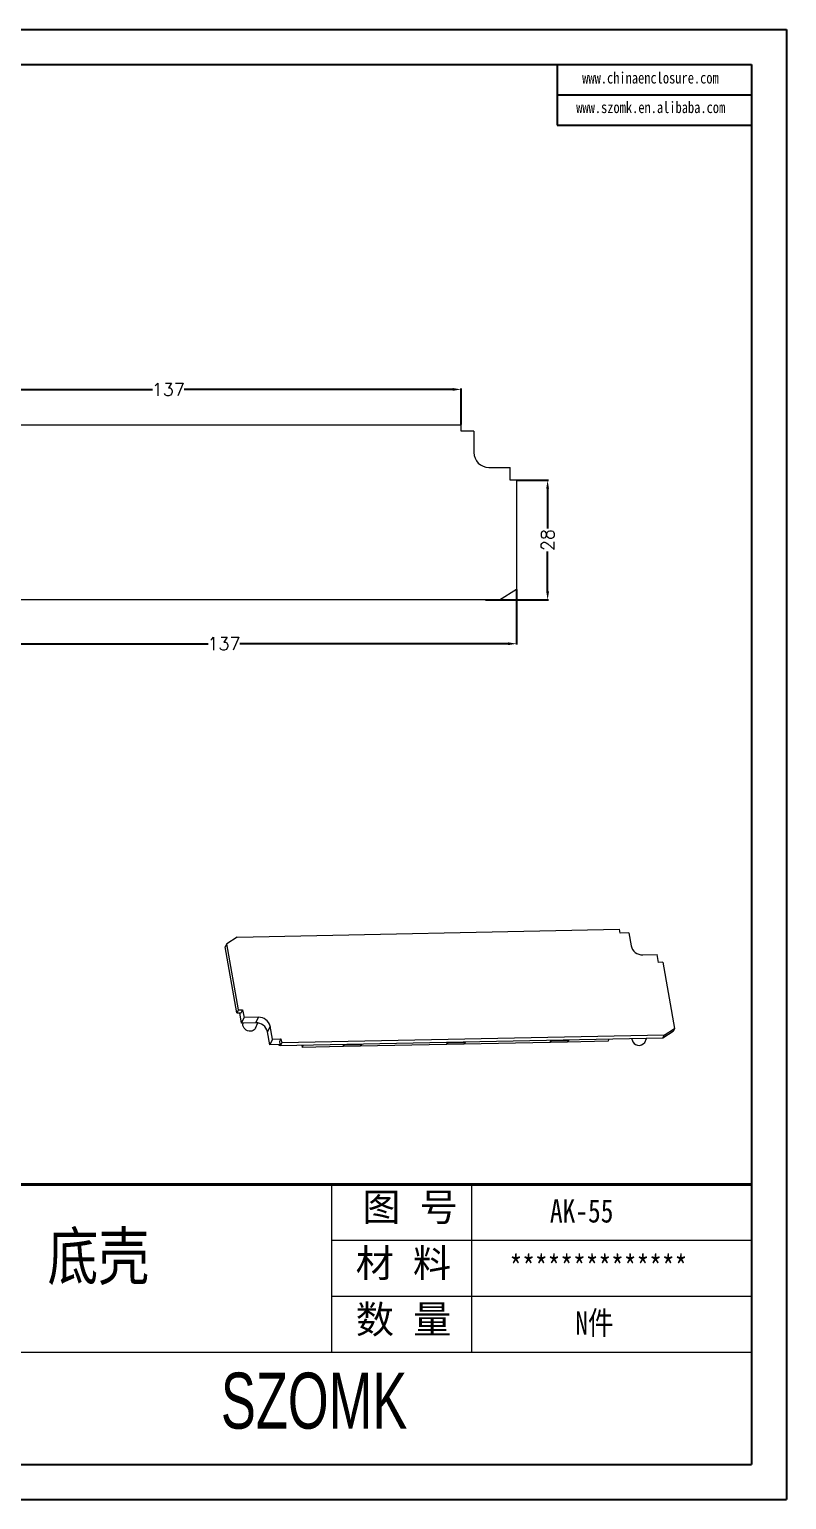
# Model space of a CAD drawing. Header units: inches. Extents: x 1287 to 2841, y 536 to 880.
# Drawn here: x 2169 to 2346.2, y 535.9 to 880 of the extents above; entities that cross this region are included whole.
import ezdxf

# ---------------------------------------------------------------- set-up
doc = ezdxf.new("R2010")
doc.units = ezdxf.units.IN
doc.layers.add('文字', color=81, linetype='Continuous')
doc.layers.add('粗实线', color=7, linetype='Continuous', lineweight=30)
doc.layers.add('细实线', color=3, linetype='Continuous', lineweight=9)
doc.styles.get("Standard").update_dxf_attribs({"font": 'txt', "bigfont": 'gbcbig.shx'})
doc.styles.add('宋体', font='', dxfattribs={"width": 0.8, "height": 3.5})
doc.styles.add('长仿宋', font='', dxfattribs={"width": 0.7, "height": 4})
doc.styles.get('宋体').set_extended_font_data('SimSun')
doc.styles.get('长仿宋').set_extended_font_data('SimSun')
doc.dimstyles.new('3', dxfattribs={"dimtxt": 3, "dimasz": 2, "dimexe": 0.18, "dimexo": 0.0625, "dimgap": 0.2, "dimtad": 0, "dimzin": 12, "dimdsep": 46, "dimtxsty": 'Standard', "dimcen": 1, "dimclrd": 3, "dimclre": 3, "dimadec": 0, "dimazin": 0, "dimtfac": 1, "dimtofl": 0, "dimtmove": 0, "dimatfit": 3, "dimfxl": 1, "dimtolj": 1, "dimtzin": 0, "dimarcsym": 0})

# ---------------------------------------------------------------- blocks, each defined once
blk = doc.blocks.new('*D114')
at = {"color": 3, "lineweight": -2}
for p, q in [((2133.05, 785.05), (2133.05, 795.93)), ((2135.05, 795.75), (2197.85, 795.75)), ((2268.05, 795.75), (2205.25, 795.75)), ((2270.05, 787.55), (2270.05, 795.93))]:
    blk.add_line(p, q, dxfattribs=at)
at = {"color": 3}
for points in [[(2135.05, 796.08), (2135.05, 795.41), (2133.05, 795.75)], [(2268.05, 796.08), (2268.05, 795.41), (2270.05, 795.75)]]:
    blk.add_solid(points, dxfattribs=at)
at = {"layer": 'Defpoints', "color": 0}
for p in [(2270.05, 795.75), (2133.05, 784.99), (2270.05, 787.49)]:
    blk.add_point(p, dxfattribs=at)
at = {"color": 0, "insert": (2201.55, 795.75), "char_height": 3, "attachment_point": 5}
blk.add_mtext('\\A1;137', dxfattribs=at)
blk = doc.blocks.new('*D115')
at = {"color": 3, "lineweight": -2}
for p, q in [((2283.05, 748.93), (2283.05, 736.06)), ((2146.05, 746.43), (2146.05, 736.06)), ((2148.05, 736.24), (2210.85, 736.24)), ((2281.05, 736.24), (2218.25, 736.24))]:
    blk.add_line(p, q, dxfattribs=at)
at = {"color": 3}
for points in [[(2148.05, 736.58), (2148.05, 735.91), (2146.05, 736.24)], [(2281.05, 736.58), (2281.05, 735.91), (2283.05, 736.24)]]:
    blk.add_solid(points, dxfattribs=at)
at = {"layer": 'Defpoints', "color": 0}
for p in [(2283.05, 748.99), (2146.05, 746.49), (2283.05, 736.24)]:
    blk.add_point(p, dxfattribs=at)
at = {"color": 0, "insert": (2214.55, 736.24), "char_height": 3, "attachment_point": 5}
blk.add_mtext('\\A1;137', dxfattribs=at)
blk = doc.blocks.new('*D116')
at = {"color": 3, "lineweight": -2}
for p, q in [((2283.11, 774.49), (2290.48, 774.49)), ((2290.3, 772.49), (2290.3, 763.19)), ((2290.3, 748.49), (2290.3, 757.79)), ((2275.8, 746.49), (2290.48, 746.49))]:
    blk.add_line(p, q, dxfattribs=at)
at = {"color": 3}
for points in [[(2289.97, 772.49), (2290.63, 772.49), (2290.3, 774.49)], [(2289.97, 748.49), (2290.63, 748.49), (2290.3, 746.49)]]:
    blk.add_solid(points, dxfattribs=at)
at = {"layer": 'Defpoints', "color": 0}
for p in [(2283.05, 774.49), (2290.3, 774.49), (2275.73, 746.49)]:
    blk.add_point(p, dxfattribs=at)
at = {"color": 0, "insert": (2290.3, 760.49), "char_height": 3, "attachment_point": 5, "rotation": 90}
blk.add_mtext('\\A1;28', dxfattribs=at)

msp = doc.modelspace()

# ---------------------------------------------------------------- linework, layer by layer
for p, q in [((1859.639, 879.999), (2346.224, 879.999)), ((2346.224, 879.999), (2346.224, 535.949)), ((1872.23, 871.807), (2338.033, 871.807)), ((2292.523, 871.807), (2292.523, 857.586)), ((2338.033, 871.807), (2338.033, 544.141)), ((2292.523, 864.697), (2338.033, 864.697)), ((2292.523, 857.586), (2338.033, 857.586)), ((1872.23, 544.141), (2338.033, 544.141)), ((1859.639, 535.949), (2346.224, 535.949))]:
    msp.add_line(p, q)
at = {"color": 7, "linetype": 'Continuous', "lineweight": 15}
for p, q in [((2137.05, 787.49), (2270.05, 787.49)), ((2270.05, 785.99), (2270.05, 787.49)), ((2273.05, 785.99), (2270.05, 785.99)), ((2273.05, 785.99), (2273.05, 780.99)), ((2276.55, 777.49), (2281.55, 777.49)), ((2281.55, 774.49), (2281.55, 777.49)), ((2283.05, 774.49), (2281.55, 774.49)), ((2283.05, 774.49), (2283.05, 748.99)), ((2279.05, 746.49), (2283.05, 748.99)), ((2279.05, 746.49), (2146.05, 746.49)), ((2217.618, 667.6), (2215.194, 666.028)), ((2217.618, 667.6), (2307.106, 669.414)), ((2307.267, 668.504), (2307.106, 669.414)), ((2309.285, 668.544), (2307.267, 668.504)), ((2309.285, 668.544), (2309.821, 665.508)), ((2215.194, 666.028), (2214.873, 665.332)), ((2217.606, 649.848), (2214.873, 665.332)), ((2217.927, 650.544), (2215.194, 666.028)), ((2312.551, 663.431), (2315.915, 663.499)), ((2316.237, 661.677), (2315.915, 663.499)), ((2317.246, 661.698), (2316.237, 661.677)), ((2317.246, 661.698), (2319.979, 646.214)), ((2217.927, 650.544), (2217.606, 649.848)), ((2217.927, 650.544), (2218.936, 650.564)), ((2218.936, 650.564), (2218.615, 649.868)), ((2218.936, 650.564), (2219.258, 648.742)), ((2217.606, 649.848), (2218.615, 649.868)), ((2218.663, 647.455), (2218.239, 649.861)), ((2218.663, 647.455), (2219.258, 648.742)), ((2222.028, 647.523), (2218.663, 647.455)), ((2222.622, 648.811), (2219.258, 648.742)), ((2221.955, 646.269), (2222.518, 647.488)), ((2222.028, 647.523), (2222.622, 648.811)), ((2225.352, 646.733), (2224.758, 645.446)), ((2225.293, 642.409), (2224.758, 645.446)), ((2225.888, 643.697), (2225.293, 642.409)), ((2225.888, 643.697), (2225.352, 646.733)), ((2225.888, 643.697), (2227.906, 643.738)), ((2227.906, 643.738), (2227.585, 643.042)), ((2317.234, 643.945), (2227.746, 642.131)), ((2227.906, 643.738), (2228.067, 642.827)), ((2317.555, 644.641), (2228.067, 642.827)), ((2290.863, 642.946), (2291.079, 643.415)), ((2291.237, 643.338), (2291.223, 643.418)), ((2291.237, 643.338), (2295.275, 643.42)), ((2295.275, 643.42), (2294.9, 643.028)), ((2295.275, 643.42), (2295.26, 643.5)), ((2304.488, 643.222), (2304.704, 643.691)), ((2310.083, 643.564), (2310.064, 643.8)), ((2313.027, 642.935), (2313.458, 643.869)), ((2319.657, 645.518), (2317.234, 643.945)), ((2317.234, 643.945), (2317.555, 644.641)), ((2317.555, 644.641), (2319.979, 646.214)), ((2319.979, 646.214), (2319.657, 645.518)), ((2227.688, 642.458), (2225.293, 642.409)), ((2227.476, 642.201), (2227.432, 642.453)), ((2227.476, 642.201), (2227.594, 642.456)), ((2227.732, 642.206), (2227.476, 642.201)), ((2227.585, 643.042), (2227.746, 642.131)), ((2228.067, 642.827), (2227.746, 642.131)), ((2232.748, 642.233), (2232.83, 641.769)), ((2233.047, 642.239), (2232.83, 641.769)), ((2242.418, 641.964), (2232.83, 641.769)), ((2242.418, 641.964), (2242.635, 642.433)), ((2242.418, 641.964), (2242.793, 642.356)), ((2246.455, 642.046), (2242.418, 641.964)), ((2242.793, 642.356), (2242.779, 642.436)), ((2242.793, 642.356), (2246.83, 642.438)), ((2266.64, 642.455), (2246.455, 642.046)), ((2246.83, 642.438), (2246.455, 642.046)), ((2246.83, 642.438), (2246.816, 642.518)), ((2266.64, 642.455), (2266.857, 642.924)), ((2266.64, 642.455), (2267.015, 642.847)), ((2270.677, 642.537), (2266.64, 642.455)), ((2267.015, 642.847), (2267.001, 642.927)), ((2267.015, 642.847), (2271.052, 642.929)), ((2290.863, 642.946), (2270.677, 642.537)), ((2271.052, 642.929), (2270.677, 642.537)), ((2271.052, 642.929), (2271.038, 643.009)), ((2290.863, 642.946), (2291.237, 643.338)), ((2294.9, 643.028), (2290.863, 642.946)), ((2304.488, 643.222), (2294.9, 643.028))]:
    msp.add_line(p, q, dxfattribs=at)
at = {"color": 7, "linetype": 'Continuous', "lineweight": 15, "flags": 128}
msp.add_lwpolyline([(2221.955, 646.269), (2221.859, 646.101), (2221.658, 645.88), (2221.4, 645.711), (2221.097, 645.604), (2220.767, 645.563), (2220.424, 645.59), (2220.086, 645.685), (2219.77, 645.841), (2219.492, 646.053), (2219.266, 646.308), (2219.103, 646.595), (2219.012, 646.898), (2218.996, 647.203), (2219.046, 647.463)], dxfattribs=at)
at = {"color": 7, "linetype": 'Continuous', "lineweight": 15}
for centre, radius, start, end in [((2276.55, 780.99), 3.5, 180, 270), ((2312.458, 666.142), 2.712, 193.50036, 271.95764), ((2222.12, 644.812), 2.712, 13.50036, 91.95764), ((2222.715, 646.1), 2.712, 13.50036, 91.95764), ((2311.684, 643.85), 1.625, 190.11225, 325.75361)]:
    msp.add_arc(centre, radius, start, end, dxfattribs=at)
at = {"layer": '粗实线', "color": 7, "lineweight": 40}
msp.add_line((2338.033, 609.674), (2141.433, 609.674), dxfattribs=at)
at = {"layer": '细实线', "color": 7}
for p, q in [((2239.733, 609.674), (2239.733, 570.354)), ((2272.499, 609.674), (2272.499, 570.63)), ((2338.033, 596.567), (2239.733, 596.567)), ((2338.033, 583.461), (2239.733, 583.461)), ((2338.033, 570.354), (2043.133, 570.354))]:
    msp.add_line(p, q, dxfattribs=at)

# ---------------------------------------------------------------- texts
at = {"layer": '文字', "color": 0, "attachment_point": 1, "style": '宋体'}
for s, insert, char_height, width in [('www.chinaenclosure.com', (2298.386, 870.006), 2.66988, 46.90717), ('www.szomk.en.alibaba.com', (2296.991, 863.092), 2.66988, 46.90717), ('{\\H1.111x;AK-55}', (2290.838, 606.25), 4.915, 56.82292), ('底壳', (2173.249, 598.359), 10.9222, 139.63669), ('{\\H1.111x;**************}', (2281.383, 593.144), 4.915, 56.82292), ('{\\H1.111x;N件}', (2296.783, 580.037), 4.915, 56.82292)]:
    msp.add_mtext(s, dxfattribs=dict(at, insert=insert, char_height=char_height, width=width))
at = {"layer": '粗实线', "insert": (2213.838, 565.661), "char_height": 13.10667, "width": 146.97831, "attachment_point": 1, "style": '长仿宋'}
msp.add_mtext('{\\fSTXinwei|b0|i0|c134|p2;SZOMK}', dxfattribs=at)
at = {"layer": '细实线', "color": 7, "char_height": 6.55333, "attachment_point": 1}
for s, insert, width in [('{\\fSimSun|b0|i0|c134|p54;图 号}', (2246.939, 607.684), 32.76667), ('{\\fSimSun|b0|i0|c134|p54;材 料   }', (2245.385, 594.578), 32.76667), ('{\\fSimSun|b0|i0|c134|p54;数 量}', (2245.417, 581.407), 29.60879)]:
    msp.add_mtext(s, dxfattribs=dict(at, insert=insert, width=width))

# ---------------------------------------------------------------- dimensions: what is measured, and where the dimension line sits
for base, p1, p2, picture, middle in [((2270.05, 795.747), (2133.05, 784.99), (2270.05, 787.49), '*D114', (2201.55, 795.747)), ((2283.05, 736.244), (2146.05, 746.49), (2283.05, 748.99), '*D115', (2214.55, 736.244))]:
    dim = msp.add_linear_dim(base=base, p1=p1, p2=p2, dimstyle='3')
    dim.commit()
    dim.dimension.update_dxf_attribs({"geometry": picture, "text_midpoint": middle})
dim = msp.add_linear_dim(base=(2290.299, 774.49), p1=(2275.734, 746.49), p2=(2283.05, 774.49), angle=90, dimstyle='3')
dim.commit()
dim.dimension.update_dxf_attribs({"geometry": '*D116', "text_midpoint": (2290.299, 760.49)})

doc.saveas('drawing.dxf')
